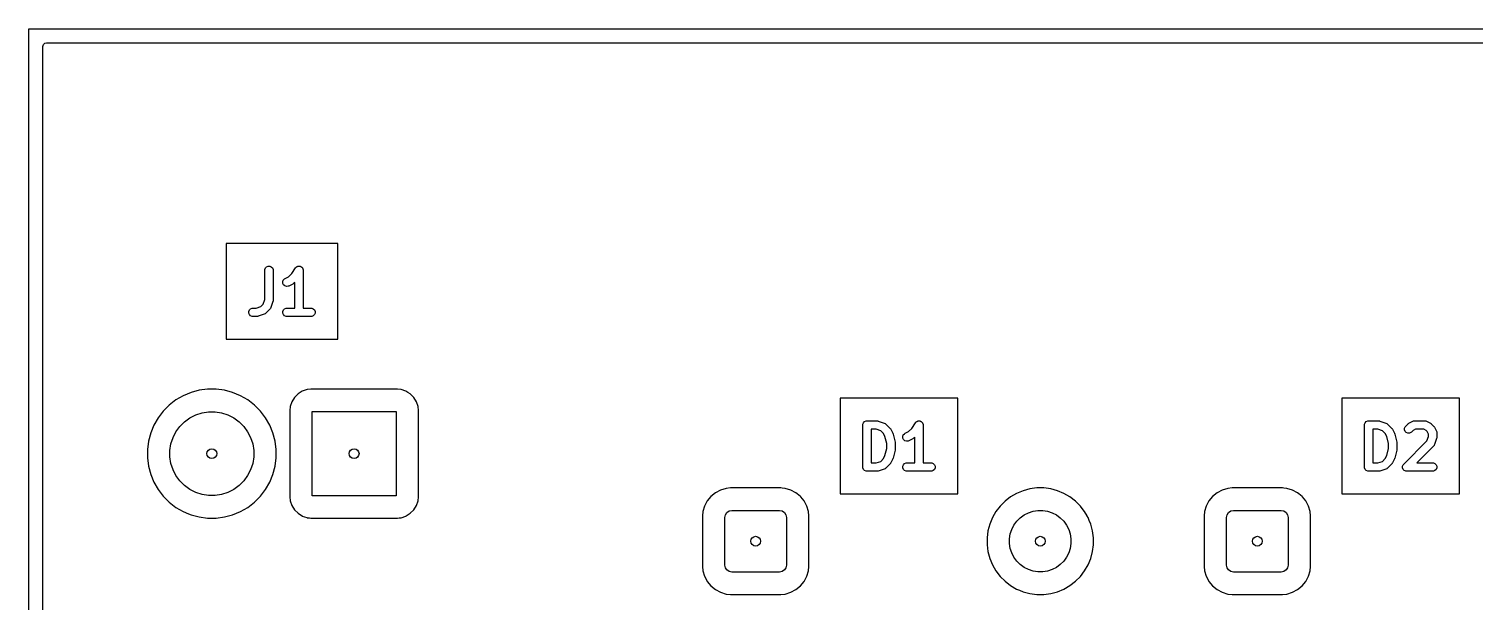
# Model space of a CAD drawing. Extents: x 20 to 124, y -124 to -20.
# Drawn here: x 20 to 71.6, y -40.4 to -20 of the extents above; entities that cross this region are included whole.
import ezdxf

# ---------------------------------------------------------------- set-up
doc = ezdxf.new("R2010")
doc.units = 0
doc.layers.add('BLACK', color=7, linetype='CONTINUOUS')
doc.layers.add('WHITE', color=7, linetype='CONTINUOUS')

msp = doc.modelspace()

# ---------------------------------------------------------------- linework, layer by layer
at = {"layer": 'BLACK', "linetype": 'CONTINUOUS'}
for p, q in [((20.5005, -20.6245), (20.520185, -20.557461)), ((20.5005, -31.073053), (20.5005, -20.6245)), ((20.520185, -20.557461), (20.572989, -20.511706)), ((20.572989, -20.511706), (20.6245, -20.5005)), ((20.6245, -20.5005), (123.3755, -20.5005)), ((31.0255, -27.657484), (27.043071, -27.657484)), ((27.043071, -27.657484), (27.043071, -31.073053)), ((31.0255, -31.073053), (31.0255, -27.657484)), ((28.42, -28.615828), (28.422882, -28.586564)), ((28.42, -29.662916), (28.42, -28.615828)), ((28.422882, -28.586564), (28.44528, -28.532492)), ((28.44528, -28.532492), (28.486664, -28.491108)), ((28.486664, -28.491108), (28.540736, -28.46871)), ((28.540736, -28.46871), (28.599264, -28.46871)), ((28.599264, -28.46871), (28.653336, -28.491108)), ((28.653336, -28.491108), (28.69472, -28.532492)), ((28.69472, -28.532492), (28.717118, -28.586564)), ((28.717118, -28.586564), (28.72, -28.615828)), ((28.72, -28.615828), (28.72, -29.687257)), ((29.145775, -28.910236), (29.26686, -28.849692)), ((29.26686, -28.849692), (29.382001, -28.734551)), ((29.382001, -28.734551), (29.516621, -28.532623)), ((29.516621, -28.532623), (29.516687, -28.532542)), ((29.516687, -28.532542), (29.516708, -28.532492)), ((29.516708, -28.532492), (29.516819, -28.53238)), ((29.516819, -28.53238), (29.535251, -28.509872)), ((29.535251, -28.509872), (29.547593, -28.501606)), ((29.547593, -28.501606), (29.558092, -28.491108)), ((29.558092, -28.491108), (29.571668, -28.485484)), ((29.571668, -28.485484), (29.583881, -28.477306)), ((29.583881, -28.477306), (29.598442, -28.474393)), ((29.598442, -28.474393), (29.612164, -28.46871)), ((29.612164, -28.46871), (29.626861, -28.46871)), ((29.626861, -28.46871), (29.641271, -28.465828)), ((29.641271, -28.465828), (29.655841, -28.46871)), ((29.655841, -28.46871), (29.670692, -28.46871)), ((29.670692, -28.46871), (29.684266, -28.474332)), ((29.684266, -28.474332), (29.698685, -28.477185)), ((29.698685, -28.477185), (29.711045, -28.485425)), ((29.711045, -28.485425), (29.724764, -28.491108)), ((29.724764, -28.491108), (29.735153, -28.501497)), ((29.735153, -28.501497), (29.747384, -28.509651)), ((29.747384, -28.509651), (29.755649, -28.521993)), ((29.755649, -28.521993), (29.766148, -28.532492)), ((29.766148, -28.532492), (29.771771, -28.546068)), ((29.771771, -28.546068), (29.77995, -28.558281)), ((29.77995, -28.558281), (29.782862, -28.572843)), ((29.782862, -28.572843), (29.788546, -28.586564)), ((29.788546, -28.586564), (29.791397, -28.615516)), ((29.791397, -28.615516), (29.791428, -28.61567)), ((29.791428, -28.61567), (29.791417, -28.615722)), ((29.791417, -28.615722), (29.791428, -28.615828)), ((29.791428, -28.615828), (29.791428, -29.965828)), ((29.064035, -29.025639), (29.082542, -28.970116)), ((29.068184, -29.084019), (29.064035, -29.025639)), ((29.094358, -29.136368), (29.068184, -29.084019)), ((29.082542, -28.970116), (29.120889, -28.925901)), ((29.138573, -29.174715), (29.094358, -29.136368)), ((29.120889, -28.925901), (29.145775, -28.910236)), ((29.194096, -29.193222), (29.138573, -29.174715)), ((29.252476, -29.189073), (29.194096, -29.193222)), ((29.279939, -29.178564), (29.252476, -29.189073)), ((29.422796, -29.107135), (29.279939, -29.178564)), ((29.435389, -29.099207), (29.422796, -29.107135)), ((29.439049, -29.097692), (29.435389, -29.099207)), ((29.443168, -29.09431), (29.439049, -29.097692)), ((29.447682, -29.09147), (29.443168, -29.09431)), ((29.450278, -29.088476), (29.447682, -29.09147)), ((29.46178, -29.079037), (29.450278, -29.088476)), ((29.491428, -29.049389), (29.46178, -29.079037)), ((29.491428, -29.965828), (29.491428, -29.049389)), ((28.117085, -29.965828), (28.274687, -29.913294)), ((28.274687, -29.913294), (28.367466, -29.820514)), ((28.367466, -29.820514), (28.42, -29.662916)), ((28.712302, -29.734692), (28.640873, -29.948977)), ((28.715601, -29.720182), (28.712302, -29.734692)), ((28.717118, -29.716521), (28.715601, -29.720182)), ((28.71764, -29.711212), (28.717118, -29.716521)), ((28.718822, -29.706018), (28.71764, -29.711212)), ((28.72, -29.687257), (28.718541, -29.702068)), ((28.718541, -29.702068), (28.718822, -29.706018)), ((27.851453, -30.086564), (27.873851, -30.032492)), ((27.851453, -30.145092), (27.851453, -30.086564)), ((27.873851, -30.199164), (27.851453, -30.145092)), ((27.873851, -30.032492), (27.915235, -29.991108)), ((27.915235, -30.240548), (27.873851, -30.199164)), ((27.915235, -29.991108), (27.969307, -29.96871)), ((27.969307, -30.262946), (27.915235, -30.240548)), ((27.969307, -29.96871), (27.998571, -29.965828)), ((27.998571, -30.265828), (27.969307, -30.262946)), ((27.998571, -29.965828), (28.117085, -29.965828)), ((28.141428, -30.265828), (27.998571, -30.265828)), ((28.156233, -30.264369), (28.141428, -30.265828)), ((28.160188, -30.264651), (28.156233, -30.264369)), ((28.165389, -30.263468), (28.160188, -30.264651)), ((28.170692, -30.262946), (28.165389, -30.263468)), ((28.174349, -30.26143), (28.170692, -30.262946)), ((28.188862, -30.258131), (28.174349, -30.26143)), ((28.403148, -30.186703), (28.188862, -30.258131)), ((28.429999, -30.174715), (28.403148, -30.186703)), ((28.43407, -30.171183), (28.429999, -30.174715)), ((28.43905, -30.169121), (28.43407, -30.171183)), ((28.46178, -30.150466), (28.43905, -30.169121)), ((28.604637, -30.007608), (28.46178, -30.150466)), ((28.623292, -29.984877), (28.604637, -30.007608)), ((28.625354, -29.979897), (28.623292, -29.984877)), ((28.628885, -29.975827), (28.625354, -29.979897)), ((28.640873, -29.948977), (28.628885, -29.975827)), ((29.065739, -30.086564), (29.088137, -30.032492)), ((29.065739, -30.145092), (29.065739, -30.086564)), ((29.088137, -30.199164), (29.065739, -30.145092)), ((29.088137, -30.032492), (29.129521, -29.991108)), ((29.129521, -30.240548), (29.088137, -30.199164)), ((29.129521, -29.991108), (29.183593, -29.96871)), ((29.183593, -30.262946), (29.129521, -30.240548)), ((29.183593, -29.96871), (29.212857, -29.965828)), ((29.212857, -30.265828), (29.183593, -30.262946)), ((29.212857, -29.965828), (29.491428, -29.965828)), ((30.07, -30.265828), (29.212857, -30.265828)), ((29.791428, -29.965828), (30.07, -29.965828)), ((30.07, -29.965828), (30.099264, -29.96871)), ((30.099264, -30.262946), (30.07, -30.265828)), ((30.099264, -29.96871), (30.153336, -29.991108)), ((30.153336, -30.240548), (30.099264, -30.262946)), ((30.153336, -29.991108), (30.19472, -30.032492)), ((30.19472, -30.199164), (30.153336, -30.240548)), ((30.19472, -30.032492), (30.217118, -30.086564)), ((30.217118, -30.145092), (30.19472, -30.199164)), ((30.217118, -30.086564), (30.217118, -30.145092)), ((20.5005, -35.011723), (20.5005, -31.073053)), ((27.043071, -31.073053), (31.0255, -31.073053)), ((25.788939, -32.979413), (25.510338, -33.094814)), ((26.080233, -32.901361), (25.788939, -32.979413)), ((26.379206, -32.862001), (26.080233, -32.901361)), ((26.379211, -32.862), (26.379206, -32.862001)), ((26.379217, -32.862), (26.379211, -32.862)), ((26.680783, -32.862), (26.379217, -32.862)), ((26.680788, -32.862), (26.680783, -32.862)), ((26.680793, -32.862001), (26.680788, -32.862)), ((26.979766, -32.901361), (26.680793, -32.862001)), ((27.27106, -32.979413), (26.979766, -32.901361)), ((27.549661, -33.094814), (27.27106, -32.979413)), ((29.760476, -32.936711), (29.607737, -33.032684)), ((29.930745, -32.877131), (29.760476, -32.936711)), ((29.93075, -32.87713), (29.930745, -32.877131)), ((30.065039, -32.862), (29.93075, -32.87713)), ((30.065046, -32.862), (30.065039, -32.862)), ((33.154954, -32.862), (30.065046, -32.862)), ((33.15496, -32.862), (33.154954, -32.862)), ((33.289249, -32.87713), (33.15496, -32.862)), ((33.289254, -32.877131), (33.289249, -32.87713)), ((33.459523, -32.936711), (33.289254, -32.877131)), ((33.527482, -32.979413), (33.459523, -32.936711)), ((33.612262, -33.032684), (33.527482, -32.979413)), ((25.009914, -33.429185), (24.796685, -33.642414)), ((25.009921, -33.429179), (25.009914, -33.429185)), ((25.249168, -33.245599), (25.009921, -33.429179)), ((25.510328, -33.094818), (25.249168, -33.245599)), ((25.510338, -33.094814), (25.510328, -33.094818)), ((27.549671, -33.094818), (27.549661, -33.094814)), ((27.810831, -33.245599), (27.549671, -33.094818)), ((28.050078, -33.429179), (27.810831, -33.245599)), ((28.050085, -33.429185), (28.050078, -33.429179)), ((28.238439, -33.617539), (28.050085, -33.429185)), ((29.32463, -33.48325), (29.3095, -33.617539)), ((29.324631, -33.483245), (29.32463, -33.48325)), ((29.384211, -33.312976), (29.324631, -33.483245)), ((29.480184, -33.160237), (29.384211, -33.312976)), ((29.607737, -33.032684), (29.480184, -33.160237)), ((33.739816, -33.160238), (33.612262, -33.032684)), ((33.835789, -33.312978), (33.739816, -33.160238)), ((33.895368, -33.483245), (33.835789, -33.312978)), ((33.9105, -33.617546), (33.895368, -33.483245)), ((53.159072, -33.182484), (48.962357, -33.182484)), ((48.962357, -33.182484), (48.962357, -36.598053)), ((53.159072, -36.598053), (53.159072, -33.182484)), ((71.070797, -33.183603), (66.872357, -33.183603)), ((66.872357, -33.183603), (66.872357, -36.598053)), ((71.070797, -33.617539), (71.070797, -33.183603)), ((24.613099, -33.881668), (24.462318, -34.142828)), ((24.796679, -33.642421), (24.613099, -33.881668)), ((24.796685, -33.642414), (24.796679, -33.642421)), ((25.389391, -34.188328), (25.555828, -34.021891)), ((25.555828, -34.021891), (25.746252, -33.88354)), ((25.746252, -33.88354), (25.955975, -33.776681)), ((25.955975, -33.776681), (26.179832, -33.703945)), ((26.179832, -33.703945), (26.412311, -33.667124)), ((26.412311, -33.667124), (26.647689, -33.667124)), ((26.647689, -33.667124), (26.880168, -33.703945)), ((26.880168, -33.703945), (27.104025, -33.776681)), ((27.104025, -33.776681), (27.313748, -33.88354)), ((27.313748, -33.88354), (27.504172, -34.021891)), ((27.504172, -34.021891), (27.670609, -34.188328)), ((28.263314, -33.642414), (28.238439, -33.617539)), ((28.26332, -33.642421), (28.263314, -33.642414)), ((28.299486, -33.689553), (28.26332, -33.642421)), ((28.4469, -33.881668), (28.299486, -33.689553)), ((28.597683, -34.142832), (28.4469, -33.881668)), ((29.3095, -33.617539), (29.3095, -36.70746)), ((30.11, -36.6625), (30.11, -33.6625)), ((30.11, -33.6625), (33.11, -33.6625)), ((33.11, -33.6625), (33.11, -36.6625)), ((33.9105, -36.707454), (33.9105, -33.617546)), ((49.793137, -34.057492), (49.834521, -34.016108)), ((49.834521, -34.016108), (49.888593, -33.99371)), ((49.888593, -33.99371), (49.917857, -33.990828)), ((49.917857, -33.990828), (50.275, -33.990828)), ((50.275, -33.990828), (50.289811, -33.992286)), ((50.289811, -33.992286), (50.293761, -33.992006)), ((50.293761, -33.992006), (50.298955, -33.993187)), ((50.298955, -33.993187), (50.304264, -33.99371)), ((50.304264, -33.99371), (50.307926, -33.995227)), ((50.307926, -33.995227), (50.322434, -33.998526)), ((50.322434, -33.998526), (50.53672, -34.069954)), ((51.650391, -34.05738), (51.668823, -34.034872)), ((51.668823, -34.034872), (51.681165, -34.026606)), ((51.681165, -34.026606), (51.691664, -34.016108)), ((51.691664, -34.016108), (51.70524, -34.010484)), ((51.70524, -34.010484), (51.717453, -34.002306)), ((51.717453, -34.002306), (51.732014, -33.999393)), ((51.732014, -33.999393), (51.745736, -33.99371)), ((51.745736, -33.99371), (51.760433, -33.99371)), ((51.760433, -33.99371), (51.774843, -33.990828)), ((51.774843, -33.990828), (51.789413, -33.99371)), ((51.789413, -33.99371), (51.804264, -33.99371)), ((51.804264, -33.99371), (51.817838, -33.999332)), ((51.817838, -33.999332), (51.832257, -34.002185)), ((51.832257, -34.002185), (51.844617, -34.010425)), ((51.844617, -34.010425), (51.858336, -34.016108)), ((51.858336, -34.016108), (51.868725, -34.026497)), ((51.868725, -34.026497), (51.880956, -34.034651)), ((51.880956, -34.034651), (51.889221, -34.046993)), ((51.889221, -34.046993), (51.89972, -34.057492)), ((67.703137, -34.057492), (67.744521, -34.016108)), ((67.744521, -34.016108), (67.798593, -33.99371)), ((67.798593, -33.99371), (67.827857, -33.990828)), ((67.827857, -33.990828), (68.185, -33.990828)), ((68.185, -33.990828), (68.199811, -33.992286)), ((68.199811, -33.992286), (68.203761, -33.992006)), ((68.203761, -33.992006), (68.208955, -33.993187)), ((68.208955, -33.993187), (68.214264, -33.99371)), ((68.214264, -33.99371), (68.217926, -33.995227)), ((68.217926, -33.995227), (68.232434, -33.998526)), ((68.232434, -33.998526), (68.44672, -34.069954)), ((69.260775, -34.078093), (69.403633, -34.006664)), ((69.403633, -34.006664), (69.431096, -33.996154)), ((69.431096, -33.996154), (69.436473, -33.995771)), ((69.436473, -33.995771), (69.441451, -33.99371)), ((69.441451, -33.99371), (69.470715, -33.990828)), ((69.470715, -33.990828), (69.827857, -33.990828)), ((69.827857, -33.990828), (69.857121, -33.99371)), ((69.857121, -33.99371), (69.862098, -33.995771)), ((69.862098, -33.995771), (69.867476, -33.996154)), ((69.867476, -33.996154), (69.894939, -34.006664)), ((69.894939, -34.006664), (70.037797, -34.078093)), ((71.070797, -36.598053), (71.070797, -33.617539)), ((24.346913, -34.421439), (24.268861, -34.712733)), ((24.462314, -34.142838), (24.346913, -34.421439)), ((24.462318, -34.142828), (24.462314, -34.142838)), ((25.144181, -34.588475), (25.25104, -34.378752)), ((25.25104, -34.378752), (25.389391, -34.188328)), ((27.670609, -34.188328), (27.80896, -34.378752)), ((27.80896, -34.378752), (27.915819, -34.588475)), ((28.713087, -34.421442), (28.597683, -34.142832)), ((28.791138, -34.712732), (28.713087, -34.421442)), ((49.767857, -34.140828), (49.770739, -34.111564)), ((49.767857, -35.640828), (49.767857, -34.140828)), ((49.770739, -34.111564), (49.793137, -34.057492)), ((50.25066, -34.290828), (50.067857, -34.290828)), ((50.067857, -34.290828), (50.067857, -35.490828)), ((50.408258, -34.343361), (50.25066, -34.290828)), ((50.508865, -34.443968), (50.408258, -34.343361)), ((50.562044, -34.550327), (50.508865, -34.443968)), ((50.53672, -34.069954), (50.563571, -34.081943)), ((50.625, -34.802148), (50.562044, -34.550327)), ((50.563571, -34.081943), (50.567641, -34.085473)), ((50.567641, -34.085473), (50.572621, -34.087536)), ((50.572621, -34.087536), (50.595352, -34.106191)), ((50.595352, -34.106191), (50.738209, -34.249048)), ((50.738209, -34.249048), (50.747649, -34.26055)), ((50.747649, -34.26055), (50.750642, -34.263146)), ((50.750642, -34.263146), (50.75348, -34.267655)), ((50.75348, -34.267655), (50.756864, -34.271778)), ((50.756864, -34.271778), (50.75838, -34.27544)), ((50.75838, -34.27544), (50.766307, -34.288032)), ((50.766307, -34.288032), (50.837736, -34.430888)), ((50.837736, -34.430888), (50.838555, -34.43303)), ((50.838555, -34.43303), (50.8392, -34.4339)), ((50.8392, -34.4339), (50.843584, -34.446171)), ((50.843584, -34.446171), (50.848245, -34.458352)), ((50.848245, -34.458352), (50.848321, -34.459432)), ((50.848321, -34.459432), (50.849093, -34.461591)), ((50.849093, -34.461591), (50.920521, -34.747305)), ((51.197607, -34.550639), (51.216114, -34.495116)), ((51.201756, -34.609019), (51.197607, -34.550639)), ((51.216114, -34.495116), (51.254461, -34.450901)), ((51.254461, -34.450901), (51.279347, -34.435236)), ((51.279347, -34.435236), (51.400432, -34.374692)), ((51.400432, -34.374692), (51.515573, -34.259551)), ((51.515573, -34.259551), (51.650193, -34.057623)), ((51.650193, -34.057623), (51.650259, -34.057542)), ((51.650259, -34.057542), (51.65028, -34.057492)), ((51.65028, -34.057492), (51.650391, -34.05738)), ((51.89972, -34.057492), (51.905343, -34.071068)), ((51.905343, -34.071068), (51.913522, -34.083281)), ((51.913522, -34.083281), (51.916434, -34.097843)), ((51.916434, -34.097843), (51.922118, -34.111564)), ((51.922118, -34.111564), (51.924969, -34.140516)), ((51.924969, -34.140516), (51.925, -34.14067)), ((51.925, -34.14067), (51.924989, -34.140722)), ((51.924989, -34.140722), (51.925, -34.140828)), ((51.925, -34.140828), (51.925, -35.490828)), ((67.677857, -34.140828), (67.680739, -34.111564)), ((67.677857, -35.640828), (67.677857, -34.140828)), ((67.680739, -34.111564), (67.703137, -34.057492)), ((68.16066, -34.290828), (67.977857, -34.290828)), ((67.977857, -34.290828), (67.977857, -35.490828)), ((68.318258, -34.343361), (68.16066, -34.290828)), ((68.418865, -34.443968), (68.318258, -34.343361)), ((68.472044, -34.550327), (68.418865, -34.443968)), ((68.44672, -34.069954), (68.473571, -34.081943)), ((68.535, -34.802148), (68.472044, -34.550327)), ((68.473571, -34.081943), (68.477641, -34.085473)), ((68.477641, -34.085473), (68.482621, -34.087536)), ((68.482621, -34.087536), (68.505352, -34.106191)), ((68.505352, -34.106191), (68.648209, -34.249048)), ((68.648209, -34.249048), (68.657649, -34.26055)), ((68.657649, -34.26055), (68.660642, -34.263146)), ((68.660642, -34.263146), (68.66348, -34.267655)), ((68.66348, -34.267655), (68.666864, -34.271778)), ((68.666864, -34.271778), (68.66838, -34.27544)), ((68.66838, -34.27544), (68.676307, -34.288032)), ((68.676307, -34.288032), (68.747736, -34.430888)), ((68.747736, -34.430888), (68.748555, -34.43303)), ((68.748555, -34.43303), (68.7492, -34.4339)), ((68.7492, -34.4339), (68.753584, -34.446171)), ((68.753584, -34.446171), (68.758245, -34.458352)), ((68.758245, -34.458352), (68.758321, -34.459432)), ((68.758321, -34.459432), (68.759093, -34.461591)), ((68.759093, -34.461591), (68.830521, -34.747305)), ((69.109311, -34.254422), (69.131708, -34.20035)), ((69.109311, -34.312948), (69.109311, -34.254422)), ((69.131708, -34.36702), (69.109311, -34.312948)), ((69.131708, -34.20035), (69.150363, -34.177619)), ((69.173094, -34.408406), (69.131708, -34.36702)), ((69.150363, -34.177619), (69.221791, -34.106191)), ((69.227166, -34.430803), (69.173094, -34.408406)), ((69.221791, -34.106191), (69.233293, -34.09675)), ((69.285692, -34.430803), (69.227166, -34.430803)), ((69.233293, -34.09675), (69.235889, -34.093758)), ((69.235889, -34.093758), (69.240398, -34.090919)), ((69.240398, -34.090919), (69.244521, -34.087536)), ((69.244521, -34.087536), (69.248183, -34.086019)), ((69.248183, -34.086019), (69.260775, -34.078093)), ((69.339764, -34.408406), (69.285692, -34.430803)), ((69.362495, -34.389751), (69.339764, -34.408406)), ((69.416711, -34.335535), (69.362495, -34.389751)), ((69.506125, -34.290828), (69.416711, -34.335535)), ((69.792447, -34.290828), (69.506125, -34.290828)), ((69.881861, -34.335535), (69.792447, -34.290828)), ((69.918865, -34.372539), (69.881861, -34.335535)), ((69.911038, -34.702657), (69.963572, -34.545059)), ((69.963572, -34.461952), (69.918865, -34.372539)), ((69.963572, -34.545059), (69.963572, -34.461952)), ((70.037797, -34.078093), (70.05039, -34.08602)), ((70.05039, -34.08602), (70.05405, -34.087536)), ((70.05405, -34.087536), (70.058169, -34.090917)), ((70.058169, -34.090917), (70.062683, -34.093758)), ((70.062683, -34.093758), (70.065279, -34.096751)), ((70.065279, -34.096751), (70.076781, -34.106191)), ((70.076781, -34.106191), (70.148209, -34.177619)), ((70.148209, -34.177619), (70.157649, -34.189121)), ((70.157649, -34.189121), (70.160642, -34.191717)), ((70.160642, -34.191717), (70.16348, -34.196226)), ((70.16348, -34.196226), (70.166864, -34.200349)), ((70.166864, -34.200349), (70.16838, -34.204011)), ((70.16838, -34.204011), (70.176307, -34.216603)), ((70.176307, -34.216603), (70.247736, -34.359459)), ((70.247736, -34.359459), (70.258245, -34.386923)), ((70.258245, -34.386923), (70.258626, -34.392297)), ((70.258626, -34.392297), (70.26069, -34.397278)), ((70.26069, -34.397278), (70.263572, -34.426542)), ((70.263572, -34.426542), (70.263572, -34.5694)), ((20.5005, -44.078053), (20.5005, -35.011723)), ((24.229501, -35.011706), (24.2295, -35.011723)), ((24.2295, -35.011723), (24.2295, -35.313276)), ((24.268861, -34.712733), (24.229501, -35.011706)), ((25.034624, -35.044811), (25.071445, -34.812332)), ((25.034624, -35.280189), (25.034624, -35.044811)), ((25.071445, -34.812332), (25.144181, -34.588475)), ((27.915819, -34.588475), (27.988555, -34.812332)), ((27.988555, -34.812332), (28.025376, -35.044811)), ((28.025376, -35.044811), (28.025376, -35.280189)), ((28.8305, -35.011717), (28.791138, -34.712732)), ((28.8305, -35.313283), (28.8305, -35.011717)), ((50.562044, -35.231328), (50.625, -34.979507)), ((50.625, -34.979507), (50.625, -34.802148)), ((50.920521, -35.034351), (50.849093, -35.320065)), ((50.920521, -34.747305), (50.92127, -34.752376)), ((50.92127, -35.029279), (50.920521, -35.034351)), ((50.92127, -34.752376), (50.922118, -34.754421)), ((50.922118, -35.027235), (50.92127, -35.029279)), ((50.922118, -34.754421), (50.923203, -34.765443)), ((50.923203, -35.016212), (50.922118, -35.027235)), ((50.923203, -34.765443), (50.924823, -34.776394)), ((50.924823, -35.005262), (50.923203, -35.016212)), ((50.924823, -34.776394), (50.924497, -34.778581)), ((50.924497, -34.778581), (50.925, -34.783685)), ((50.925, -34.997971), (50.924497, -35.003074)), ((50.924497, -35.003074), (50.924823, -35.005262)), ((50.925, -34.783685), (50.925, -34.997971)), ((51.22793, -34.661368), (51.201756, -34.609019)), ((51.272145, -34.699715), (51.22793, -34.661368)), ((51.327668, -34.718222), (51.272145, -34.699715)), ((51.386048, -34.714073), (51.327668, -34.718222)), ((51.413511, -34.703564), (51.386048, -34.714073)), ((51.556368, -34.632135), (51.413511, -34.703564)), ((51.568961, -34.624207), (51.556368, -34.632135)), ((51.572621, -34.622692), (51.568961, -34.624207)), ((51.57674, -34.61931), (51.572621, -34.622692)), ((51.581254, -34.61647), (51.57674, -34.61931)), ((51.58385, -34.613476), (51.581254, -34.61647)), ((51.595352, -34.604037), (51.58385, -34.613476)), ((51.625, -34.574389), (51.595352, -34.604037)), ((51.625, -35.490828), (51.625, -34.574389)), ((68.472044, -35.231328), (68.535, -34.979507)), ((68.535, -34.979507), (68.535, -34.802148)), ((68.830521, -35.034351), (68.759093, -35.320065)), ((68.830521, -34.747305), (68.83127, -34.752376)), ((68.83127, -35.029279), (68.830521, -35.034351)), ((68.83127, -34.752376), (68.832118, -34.754421)), ((68.832118, -35.027235), (68.83127, -35.029279)), ((68.832118, -34.754421), (68.833203, -34.765443)), ((68.833203, -35.016212), (68.832118, -35.027235)), ((68.833203, -34.765443), (68.834823, -34.776394)), ((68.834823, -35.005262), (68.833203, -35.016212)), ((68.834823, -34.776394), (68.834497, -34.778581)), ((68.834497, -34.778581), (68.835, -34.783685)), ((68.835, -34.997971), (68.834497, -35.003074)), ((68.834497, -35.003074), (68.834823, -35.005262)), ((68.835, -34.783685), (68.835, -34.997971)), ((69.078934, -35.534762), (69.911038, -34.702657)), ((70.148209, -34.889751), (69.547132, -35.490828)), ((70.166864, -34.867021), (70.148209, -34.889751)), ((70.168927, -34.862039), (70.166864, -34.867021)), ((70.172457, -34.85797), (70.168927, -34.862039)), ((70.184445, -34.83112), (70.172457, -34.85797)), ((70.255874, -34.616835), (70.184445, -34.83112)), ((70.259173, -34.602325), (70.255874, -34.616835)), ((70.26069, -34.598664), (70.259173, -34.602325)), ((70.261212, -34.593355), (70.26069, -34.598664)), ((70.262394, -34.588161), (70.261212, -34.593355)), ((70.263572, -34.5694), (70.262113, -34.584211)), ((70.262113, -34.584211), (70.262394, -34.588161)), ((24.2295, -35.313276), (24.229501, -35.313293)), ((24.229501, -35.313293), (24.268861, -35.612266)), ((25.071445, -35.512668), (25.034624, -35.280189)), ((25.144181, -35.736525), (25.071445, -35.512668)), ((27.988555, -35.512668), (27.915819, -35.736525)), ((28.025376, -35.280189), (27.988555, -35.512668)), ((28.791138, -35.612268), (28.8305, -35.313283)), ((50.067857, -35.490828), (50.250657, -35.490828)), ((50.250657, -35.490828), (50.408259, -35.438294)), ((50.408259, -35.438294), (50.508865, -35.337688)), ((50.508865, -35.337688), (50.562044, -35.231328)), ((50.738209, -35.532608), (50.595352, -35.675466)), ((50.747647, -35.521106), (50.738209, -35.532608)), ((50.750642, -35.51851), (50.747647, -35.521106)), ((50.753482, -35.513996), (50.750642, -35.51851)), ((50.756864, -35.509877), (50.753482, -35.513996)), ((50.758379, -35.506217), (50.756864, -35.509877)), ((50.766307, -35.493624), (50.758379, -35.506217)), ((50.837736, -35.350768), (50.766307, -35.493624)), ((50.838555, -35.348625), (50.837736, -35.350768)), ((50.8392, -35.347756), (50.838555, -35.348625)), ((50.843584, -35.335484), (50.8392, -35.347756)), ((50.848245, -35.323304), (50.843584, -35.335484)), ((50.848321, -35.322223), (50.848245, -35.323304)), ((50.849093, -35.320065), (50.848321, -35.322223)), ((51.199311, -35.611564), (51.221709, -35.557492)), ((51.221709, -35.557492), (51.263093, -35.516108)), ((51.263093, -35.516108), (51.317165, -35.49371)), ((51.317165, -35.49371), (51.346429, -35.490828)), ((51.346429, -35.490828), (51.625, -35.490828)), ((51.925, -35.490828), (52.203572, -35.490828)), ((52.203572, -35.490828), (52.232836, -35.49371)), ((52.232836, -35.49371), (52.286908, -35.516108)), ((52.286908, -35.516108), (52.328292, -35.557492)), ((52.328292, -35.557492), (52.35069, -35.611564)), ((67.977857, -35.490828), (68.160657, -35.490828)), ((68.160657, -35.490828), (68.318259, -35.438294)), ((68.318259, -35.438294), (68.418865, -35.337688)), ((68.418865, -35.337688), (68.472044, -35.231328)), ((68.648209, -35.532608), (68.505352, -35.675466)), ((68.657647, -35.521106), (68.648209, -35.532608)), ((68.660642, -35.51851), (68.657647, -35.521106)), ((68.663482, -35.513996), (68.660642, -35.51851)), ((68.666864, -35.509877), (68.663482, -35.513996)), ((68.668379, -35.506217), (68.666864, -35.509877)), ((68.676307, -35.493624), (68.668379, -35.506217)), ((68.747736, -35.350768), (68.676307, -35.493624)), ((68.748555, -35.348625), (68.747736, -35.350768)), ((68.7492, -35.347756), (68.748555, -35.348625)), ((68.753584, -35.335484), (68.7492, -35.347756)), ((68.758245, -35.323304), (68.753584, -35.335484)), ((68.758321, -35.322223), (68.758245, -35.323304)), ((68.759093, -35.320065), (68.758321, -35.322223)), ((69.037882, -35.611565), (69.060279, -35.557493)), ((69.060279, -35.557493), (69.078934, -35.534762)), ((69.547132, -35.490828), (70.113572, -35.490828)), ((70.113572, -35.490828), (70.142836, -35.49371)), ((70.142836, -35.49371), (70.196908, -35.516108)), ((70.196908, -35.516108), (70.238292, -35.557492)), ((70.238292, -35.557492), (70.26069, -35.611564)), ((24.268861, -35.612266), (24.346913, -35.90356)), ((24.346913, -35.90356), (24.462314, -36.182161)), ((25.25104, -35.946248), (25.144181, -35.736525)), ((25.389391, -36.136672), (25.25104, -35.946248)), ((27.80896, -35.946248), (27.670609, -36.136672)), ((27.915819, -35.736525), (27.80896, -35.946248)), ((28.597683, -36.182168), (28.713087, -35.903558)), ((28.713087, -35.903558), (28.791138, -35.612268)), ((49.770739, -35.670092), (49.767857, -35.640828)), ((49.793137, -35.724164), (49.770739, -35.670092)), ((49.834521, -35.765548), (49.793137, -35.724164)), ((49.888593, -35.787946), (49.834521, -35.765548)), ((49.917857, -35.790828), (49.888593, -35.787946)), ((50.275, -35.790828), (49.917857, -35.790828)), ((50.289805, -35.789369), (50.275, -35.790828)), ((50.29376, -35.789651), (50.289805, -35.789369)), ((50.298961, -35.788468), (50.29376, -35.789651)), ((50.304264, -35.787946), (50.298961, -35.788468)), ((50.307921, -35.78643), (50.304264, -35.787946)), ((50.322434, -35.783131), (50.307921, -35.78643)), ((50.53672, -35.711703), (50.322434, -35.783131)), ((50.563571, -35.699715), (50.53672, -35.711703)), ((50.567642, -35.696183), (50.563571, -35.699715)), ((50.572622, -35.694121), (50.567642, -35.696183)), ((50.595352, -35.675466), (50.572622, -35.694121)), ((51.199311, -35.670092), (51.199311, -35.611564)), ((51.221709, -35.724164), (51.199311, -35.670092)), ((51.263093, -35.765548), (51.221709, -35.724164)), ((51.317165, -35.787946), (51.263093, -35.765548)), ((51.346429, -35.790828), (51.317165, -35.787946)), ((52.203572, -35.790828), (51.346429, -35.790828)), ((52.232836, -35.787946), (52.203572, -35.790828)), ((52.286908, -35.765548), (52.232836, -35.787946)), ((52.328292, -35.724164), (52.286908, -35.765548)), ((52.35069, -35.670092), (52.328292, -35.724164)), ((52.35069, -35.611564), (52.35069, -35.670092)), ((67.680739, -35.670091), (67.677857, -35.640828)), ((67.680739, -35.670092), (67.680739, -35.670091)), ((67.703137, -35.724164), (67.680739, -35.670092)), ((67.744521, -35.765548), (67.703137, -35.724164)), ((67.798593, -35.787946), (67.744521, -35.765548)), ((67.827857, -35.790828), (67.798593, -35.787946)), ((68.185, -35.790828), (67.827857, -35.790828)), ((68.199805, -35.789369), (68.185, -35.790828)), ((68.20376, -35.789651), (68.199805, -35.789369)), ((68.208961, -35.788468), (68.20376, -35.789651)), ((68.214264, -35.787946), (68.208961, -35.788468)), ((68.217921, -35.78643), (68.214264, -35.787946)), ((68.232434, -35.783131), (68.217921, -35.78643)), ((68.44672, -35.711703), (68.232434, -35.783131)), ((68.473571, -35.699715), (68.44672, -35.711703)), ((68.477642, -35.696183), (68.473571, -35.699715)), ((68.482622, -35.694121), (68.477642, -35.696183)), ((68.505352, -35.675466), (68.482622, -35.694121)), ((69.037882, -35.670091), (69.037882, -35.611565)), ((69.060279, -35.724163), (69.037882, -35.670091)), ((69.101665, -35.765549), (69.060279, -35.724163)), ((69.133339, -35.778668), (69.101665, -35.765549)), ((69.155736, -35.787946), (69.133339, -35.778668)), ((69.185, -35.790828), (69.155736, -35.787946)), ((70.113572, -35.790828), (69.185, -35.790828)), ((70.142836, -35.787946), (70.113572, -35.790828)), ((70.196908, -35.765548), (70.142836, -35.787946)), ((70.238292, -35.724164), (70.196908, -35.765548)), ((70.26069, -35.670092), (70.238292, -35.724164)), ((70.26069, -35.611564), (70.26069, -35.670092)), ((24.462314, -36.182161), (24.462318, -36.182171)), ((24.462318, -36.182171), (24.613099, -36.443331)), ((24.613099, -36.443331), (24.796679, -36.682578)), ((25.555828, -36.303109), (25.389391, -36.136672)), ((25.746252, -36.44146), (25.555828, -36.303109)), ((25.955975, -36.548319), (25.746252, -36.44146)), ((26.179832, -36.621055), (25.955975, -36.548319)), ((26.412311, -36.657876), (26.179832, -36.621055)), ((26.880168, -36.621055), (26.647689, -36.657876)), ((27.104025, -36.548319), (26.880168, -36.621055)), ((27.313748, -36.44146), (27.104025, -36.548319)), ((27.504172, -36.303109), (27.313748, -36.44146)), ((27.670609, -36.136672), (27.504172, -36.303109)), ((28.263319, -36.68258), (28.4469, -36.443332)), ((28.4469, -36.443332), (28.597683, -36.182168)), ((44.508545, -36.559817), (44.348589, -36.691089)), ((44.691042, -36.462269), (44.508545, -36.559817)), ((44.889067, -36.402199), (44.691042, -36.462269)), ((45.043395, -36.387), (44.889067, -36.402199)), ((46.846605, -36.387), (45.043395, -36.387)), ((46.846609, -36.387), (46.846605, -36.387)), ((46.890222, -36.391295), (46.846609, -36.387)), ((47.000935, -36.402199), (46.890222, -36.391295)), ((47.000935, -36.4022), (47.000933, -36.402199)), ((47.000933, -36.402199), (47.000935, -36.402199)), ((47.198955, -36.462268), (47.000935, -36.4022)), ((47.381451, -36.559815), (47.198955, -36.462268)), ((47.381452, -36.559816), (47.381451, -36.559815)), ((47.381454, -36.559817), (47.381452, -36.559816)), ((47.428045, -36.598053), (47.381454, -36.559817)), ((47.54141, -36.691089), (47.428045, -36.598053)), ((48.962357, -36.598053), (53.159072, -36.598053)), ((55.262623, -36.579337), (55.046873, -36.7039)), ((55.262638, -36.57933), (55.262623, -36.579337)), ((55.492792, -36.483998), (55.262638, -36.57933)), ((55.733438, -36.419517), (55.492792, -36.483998)), ((55.980424, -36.387001), (55.733438, -36.419517)), ((55.980429, -36.387), (55.980424, -36.387001)), ((55.980435, -36.387), (55.980429, -36.387)), ((56.229565, -36.387), (55.980435, -36.387)), ((56.22957, -36.387), (56.229565, -36.387)), ((56.229575, -36.387001), (56.22957, -36.387)), ((56.476561, -36.419517), (56.229575, -36.387001)), ((56.717207, -36.483998), (56.476561, -36.419517)), ((56.947361, -36.57933), (56.717207, -36.483998)), ((56.947376, -36.579337), (56.947361, -36.57933)), ((57.163126, -36.7039), (56.947376, -36.579337)), ((62.418545, -36.559817), (62.258589, -36.691089)), ((62.601042, -36.462269), (62.418545, -36.559817)), ((62.799067, -36.402199), (62.601042, -36.462269)), ((62.953395, -36.387), (62.799067, -36.402199)), ((64.756605, -36.387), (62.953395, -36.387)), ((64.756609, -36.387), (64.756605, -36.387)), ((64.800222, -36.391295), (64.756609, -36.387)), ((64.910935, -36.402199), (64.800222, -36.391295)), ((64.910935, -36.4022), (64.910933, -36.402199)), ((64.910933, -36.402199), (64.910935, -36.402199)), ((65.108955, -36.462268), (64.910935, -36.4022)), ((65.291451, -36.559815), (65.108955, -36.462268)), ((65.291452, -36.559816), (65.291451, -36.559815)), ((65.291454, -36.559817), (65.291452, -36.559816)), ((65.338045, -36.598053), (65.291454, -36.559817)), ((65.45141, -36.691089), (65.338045, -36.598053)), ((66.872357, -36.598053), (71.070797, -36.598053)), ((24.796679, -36.682578), (24.796685, -36.682585)), ((24.796685, -36.682585), (25.009914, -36.895814)), ((25.009914, -36.895814), (25.009921, -36.89582)), ((25.009921, -36.89582), (25.249168, -37.0794)), ((25.249168, -37.0794), (25.510328, -37.230181)), ((26.647689, -36.657876), (26.412311, -36.657876)), ((27.549668, -37.230183), (27.810832, -37.0794)), ((27.810832, -37.0794), (28.05008, -36.895819)), ((28.05008, -36.895819), (28.263319, -36.68258)), ((29.3095, -36.70746), (29.32463, -36.841749)), ((29.32463, -36.841749), (29.324631, -36.841754)), ((29.324631, -36.841754), (29.384211, -37.012023)), ((29.384211, -37.012023), (29.480184, -37.164762)), ((33.11, -36.6625), (30.11, -36.6625)), ((33.739816, -37.164762), (33.835789, -37.012022)), ((33.835789, -37.012022), (33.895368, -36.841755)), ((33.895368, -36.841755), (33.9105, -36.707454)), ((44.119769, -37.033542), (44.059699, -37.231566)), ((44.217317, -36.851045), (44.119769, -37.033542)), ((44.348589, -36.691089), (44.217317, -36.851045)), ((47.554845, -36.70746), (47.54141, -36.691089)), ((47.672685, -36.851049), (47.554845, -36.70746)), ((47.770232, -37.033545), (47.672685, -36.851049)), ((47.8303, -37.231565), (47.770232, -37.033545)), ((54.67306, -37.031725), (54.5214, -37.229373)), ((54.673066, -37.031718), (54.67306, -37.031725)), ((54.849218, -36.855566), (54.673066, -37.031718)), ((54.849225, -36.85556), (54.849218, -36.855566)), ((55.046873, -36.7039), (54.849225, -36.85556)), ((57.360774, -36.85556), (57.163126, -36.7039)), ((57.360781, -36.855566), (57.360774, -36.85556)), ((57.536933, -37.031718), (57.360781, -36.855566)), ((57.536939, -37.031725), (57.536933, -37.031718)), ((57.639021, -37.164762), (57.536939, -37.031725)), ((62.029769, -37.033542), (61.969699, -37.231566)), ((62.127317, -36.851045), (62.029769, -37.033542)), ((62.258589, -36.691089), (62.127317, -36.851045)), ((65.464845, -36.70746), (65.45141, -36.691089)), ((65.582685, -36.851049), (65.464845, -36.70746)), ((65.680232, -37.033545), (65.582685, -36.851049)), ((65.7403, -37.231565), (65.680232, -37.033545)), ((25.510328, -37.230181), (25.510329, -37.230181)), ((25.510329, -37.230181), (25.510332, -37.230183)), ((25.510332, -37.230183), (25.696072, -37.307119)), ((25.696072, -37.307119), (25.788939, -37.345586)), ((25.788939, -37.345586), (25.78894, -37.345586)), ((25.78894, -37.345586), (25.788942, -37.345587)), ((25.788942, -37.345587), (26.080232, -37.423638)), ((26.080232, -37.423638), (26.379217, -37.463)), ((26.379217, -37.463), (26.379224, -37.463)), ((26.379224, -37.463), (26.680776, -37.463)), ((26.680776, -37.463), (26.680783, -37.463)), ((26.680783, -37.463), (26.979768, -37.423638)), ((26.979768, -37.423638), (27.271058, -37.345587)), ((27.271058, -37.345587), (27.549668, -37.230183)), ((29.480184, -37.164762), (29.607738, -37.292316)), ((29.607738, -37.292316), (29.692517, -37.345586)), ((29.692517, -37.345586), (29.756661, -37.385891)), ((29.756661, -37.385891), (29.760478, -37.388289)), ((29.760478, -37.388289), (29.922117, -37.444849)), ((29.922117, -37.444849), (29.930745, -37.447868)), ((29.930745, -37.447868), (29.93075, -37.447869)), ((29.93075, -37.447869), (30.021246, -37.458065)), ((30.021246, -37.458065), (30.06504, -37.462999)), ((30.06504, -37.462999), (30.065043, -37.463)), ((30.065043, -37.463), (30.065046, -37.463)), ((30.065046, -37.463), (33.154957, -37.463)), ((33.154957, -37.463), (33.154958, -37.462999)), ((33.154958, -37.462999), (33.222104, -37.455434)), ((33.222104, -37.455434), (33.289249, -37.447869)), ((33.289249, -37.447869), (33.289252, -37.447868)), ((33.289252, -37.447868), (33.289255, -37.447868)), ((33.289255, -37.447868), (33.459522, -37.388289)), ((33.459522, -37.388289), (33.463334, -37.385894)), ((33.463334, -37.385894), (33.612262, -37.292316)), ((33.612262, -37.292316), (33.739816, -37.164762)), ((44.059699, -37.231566), (44.0445, -37.385894)), ((44.0445, -37.385894), (44.0445, -39.189104)), ((44.845, -37.437499), (44.86403, -37.341829)), ((44.845001, -39.1375), (44.845, -37.437499)), ((44.86403, -37.341829), (44.918223, -37.260723)), ((44.918223, -37.260723), (44.999329, -37.20653)), ((44.999329, -37.20653), (45.095, -37.187501)), ((45.095, -37.187501), (46.795001, -37.1875)), ((46.795001, -37.1875), (46.890671, -37.20653)), ((46.890671, -37.20653), (46.971777, -37.260723)), ((46.971777, -37.260723), (47.02597, -37.341829)), ((47.02597, -37.341829), (47.044999, -37.4375)), ((47.044999, -37.4375), (47.045, -39.137501)), ((47.845499, -37.385892), (47.8303, -37.231565)), ((47.845499, -38.162941), (47.845499, -37.385892)), ((54.39683, -37.445138), (54.301498, -37.675292)), ((54.396837, -37.445123), (54.39683, -37.445138)), ((54.5214, -37.229373), (54.396837, -37.445123)), ((55.167096, -37.712752), (55.268553, -37.573107)), ((55.268553, -37.573107), (55.390607, -37.451053)), ((55.390607, -37.451053), (55.530252, -37.349596)), ((55.530252, -37.349596), (55.684048, -37.271233)), ((55.684048, -37.271233), (55.84821, -37.217893)), ((55.84821, -37.217893), (56.018695, -37.190891)), ((56.018695, -37.190891), (56.191305, -37.190891)), ((56.191305, -37.190891), (56.36179, -37.217893)), ((56.36179, -37.217893), (56.525952, -37.271233)), ((56.525952, -37.271233), (56.679748, -37.349596)), ((56.679748, -37.349596), (56.819393, -37.451053)), ((56.819393, -37.451053), (56.941447, -37.573107)), ((56.941447, -37.573107), (57.042904, -37.712752)), ((57.688599, -37.229373), (57.639021, -37.164762)), ((57.778965, -37.385894), (57.688599, -37.229373)), ((57.780348, -37.388289), (57.778965, -37.385894)), ((57.813002, -37.444847), (57.780348, -37.388289)), ((57.813004, -37.444849), (57.813002, -37.444847)), ((57.813004, -37.444851), (57.813004, -37.444849)), ((57.813164, -37.445127), (57.813004, -37.444851)), ((57.813165, -37.44513), (57.813164, -37.445127)), ((57.813168, -37.445135), (57.813165, -37.44513)), ((57.813169, -37.445138), (57.813168, -37.445135)), ((57.854253, -37.544325), (57.813169, -37.445138)), ((57.908502, -37.675293), (57.854253, -37.544325)), ((61.969699, -37.231566), (61.9545, -37.385894)), ((61.9545, -37.385894), (61.9545, -39.189104)), ((62.755, -37.437499), (62.77403, -37.341829)), ((62.755001, -39.1375), (62.755, -37.437499)), ((62.77403, -37.341829), (62.828223, -37.260723)), ((62.828223, -37.260723), (62.909329, -37.20653)), ((62.909329, -37.20653), (63.005, -37.187501)), ((63.005, -37.187501), (64.705001, -37.1875)), ((64.705001, -37.1875), (64.800671, -37.20653)), ((64.800671, -37.20653), (64.881777, -37.260723)), ((64.881777, -37.260723), (64.93597, -37.341829)), ((64.93597, -37.341829), (64.954999, -37.4375)), ((64.954999, -37.4375), (64.955, -39.137501)), ((65.755499, -37.385892), (65.7403, -37.231565)), ((65.755499, -38.162941), (65.755499, -37.385892)), ((47.8455, -39.189109), (47.845499, -38.162941)), ((54.204501, -38.162924), (54.2045, -38.162941)), ((54.2045, -38.162941), (54.2045, -38.412058)), ((54.237017, -37.915938), (54.204501, -38.162924)), ((54.301498, -37.675292), (54.237017, -37.915938)), ((55.008391, -38.201195), (55.035393, -38.03071)), ((55.035393, -38.03071), (55.088733, -37.866548)), ((55.088733, -37.866548), (55.167096, -37.712752)), ((57.042904, -37.712752), (57.121267, -37.866548)), ((57.121267, -37.866548), (57.174607, -38.03071)), ((57.174607, -38.03071), (57.201609, -38.201195)), ((57.972982, -37.915935), (57.908502, -37.675293)), ((58.0055, -38.162935), (57.972982, -37.915935)), ((58.0055, -38.412065), (58.0055, -38.162935)), ((65.7555, -39.189109), (65.755499, -38.162941)), ((54.2045, -38.412058), (54.204501, -38.412075)), ((54.204501, -38.412075), (54.237017, -38.659061)), ((54.237017, -38.659061), (54.301498, -38.899707)), ((55.008391, -38.373805), (55.008391, -38.201195)), ((55.035393, -38.54429), (55.008391, -38.373805)), ((55.088733, -38.708452), (55.035393, -38.54429)), ((57.174607, -38.54429), (57.121267, -38.708452)), ((57.201609, -38.373805), (57.174607, -38.54429)), ((57.201609, -38.201195), (57.201609, -38.373805)), ((57.908502, -38.899707), (57.972982, -38.659065)), ((57.972982, -38.659065), (58.0055, -38.412065)), ((44.0445, -39.189104), (44.059699, -39.343432)), ((44.86403, -39.233171), (44.845001, -39.1375)), ((47.045, -39.137501), (47.02597, -39.233171)), ((47.8303, -39.343435), (47.8455, -39.189109)), ((54.301498, -38.899707), (54.39683, -39.129861)), ((54.39683, -39.129861), (54.396837, -39.129876)), ((54.396837, -39.129876), (54.5214, -39.345626)), ((55.167096, -38.862248), (55.088733, -38.708452)), ((55.268553, -39.001893), (55.167096, -38.862248)), ((55.390607, -39.123947), (55.268553, -39.001893)), ((55.530252, -39.225404), (55.390607, -39.123947)), ((56.819393, -39.123947), (56.679748, -39.225404)), ((56.941447, -39.001893), (56.819393, -39.123947)), ((57.042904, -38.862248), (56.941447, -39.001893)), ((57.121267, -38.708452), (57.042904, -38.862248)), ((57.688599, -39.345627), (57.813164, -39.129873)), ((57.813164, -39.129873), (57.908502, -38.899707)), ((61.9545, -39.189104), (61.969699, -39.343432)), ((62.77403, -39.233171), (62.755001, -39.1375)), ((64.955, -39.137501), (64.93597, -39.233171)), ((65.7403, -39.343435), (65.7555, -39.189109)), ((44.059699, -39.343432), (44.0597, -39.343435)), ((44.0597, -39.343435), (44.119768, -39.541455)), ((44.119768, -39.541455), (44.214903, -39.719439)), ((44.214903, -39.719439), (44.217317, -39.723954)), ((44.217317, -39.723954), (44.348589, -39.88391)), ((44.918223, -39.314277), (44.86403, -39.233171)), ((44.999329, -39.36847), (44.918223, -39.314277)), ((45.094999, -39.3875), (44.999329, -39.36847)), ((46.795, -39.387499), (45.094999, -39.3875)), ((46.890671, -39.36847), (46.795, -39.387499)), ((46.971777, -39.314277), (46.890671, -39.36847)), ((47.02597, -39.233171), (46.971777, -39.314277)), ((47.54141, -39.88391), (47.672685, -39.723951)), ((47.672685, -39.723951), (47.770232, -39.541455)), ((47.770232, -39.541455), (47.8303, -39.343435)), ((54.5214, -39.345626), (54.67306, -39.543274)), ((54.67306, -39.543274), (54.673066, -39.543281)), ((54.673066, -39.543281), (54.849218, -39.719433)), ((54.849218, -39.719433), (54.849225, -39.719439)), ((54.849225, -39.719439), (55.046873, -39.871099)), ((55.684048, -39.303767), (55.530252, -39.225404)), ((55.84821, -39.357107), (55.684048, -39.303767)), ((56.018695, -39.384109), (55.84821, -39.357107)), ((56.191305, -39.384109), (56.018695, -39.384109)), ((56.36179, -39.357107), (56.191305, -39.384109)), ((56.525952, -39.303767), (56.36179, -39.357107)), ((56.679748, -39.225404), (56.525952, -39.303767)), ((57.163127, -39.871099), (57.360776, -39.719438)), ((57.360776, -39.719438), (57.536938, -39.543276)), ((57.536938, -39.543276), (57.688599, -39.345627)), ((61.969699, -39.343432), (61.9697, -39.343435)), ((61.9697, -39.343435), (62.029768, -39.541455)), ((62.029768, -39.541455), (62.124903, -39.719439)), ((62.124903, -39.719439), (62.127317, -39.723954)), ((62.127317, -39.723954), (62.258589, -39.88391)), ((62.828223, -39.314277), (62.77403, -39.233171)), ((62.909329, -39.36847), (62.828223, -39.314277)), ((63.004999, -39.3875), (62.909329, -39.36847)), ((64.705, -39.387499), (63.004999, -39.3875)), ((64.800671, -39.36847), (64.705, -39.387499)), ((64.881777, -39.314277), (64.800671, -39.36847)), ((64.93597, -39.233171), (64.881777, -39.314277)), ((65.45141, -39.88391), (65.582685, -39.723951)), ((65.582685, -39.723951), (65.680232, -39.541455)), ((65.680232, -39.541455), (65.7403, -39.343435)), ((44.348589, -39.88391), (44.508545, -40.015182)), ((44.508545, -40.015182), (44.508549, -40.015185)), ((44.508549, -40.015185), (44.691045, -40.112732)), ((44.691045, -40.112732), (44.889065, -40.1728)), ((44.889065, -40.1728), (44.889064, -40.1728)), ((44.889064, -40.1728), (44.899968, -40.173873)), ((44.899968, -40.173873), (45.043391, -40.188)), ((45.043391, -40.188), (46.846608, -40.187999)), ((46.846608, -40.187999), (47.000935, -40.1728)), ((47.000935, -40.1728), (47.198955, -40.112732)), ((47.198955, -40.112732), (47.381451, -40.015185)), ((47.381451, -40.015185), (47.54141, -39.88391)), ((55.046873, -39.871099), (55.262623, -39.995662)), ((55.262623, -39.995662), (55.262638, -39.995669)), ((55.262638, -39.995669), (55.361825, -40.036753)), ((55.361825, -40.036753), (55.492793, -40.091002)), ((55.492793, -40.091002), (55.733435, -40.155482)), ((55.733435, -40.155482), (55.980435, -40.188)), ((55.980435, -40.188), (55.980442, -40.188)), ((55.980442, -40.188), (56.229558, -40.188)), ((56.229558, -40.188), (56.229565, -40.188)), ((56.229565, -40.188), (56.476565, -40.155482)), ((56.476565, -40.155482), (56.717207, -40.091002)), ((56.717207, -40.091002), (56.947373, -39.995664)), ((56.947373, -39.995664), (57.163127, -39.871099)), ((62.258589, -39.88391), (62.418545, -40.015182)), ((62.418545, -40.015182), (62.418549, -40.015185)), ((62.418549, -40.015185), (62.601045, -40.112732)), ((62.601045, -40.112732), (62.799065, -40.1728)), ((62.799065, -40.1728), (62.799064, -40.1728)), ((62.799064, -40.1728), (62.809968, -40.173873)), ((62.809968, -40.173873), (62.953391, -40.188)), ((62.953391, -40.188), (64.756608, -40.187999)), ((64.756608, -40.187999), (64.910935, -40.1728)), ((64.910935, -40.1728), (65.108955, -40.112732)), ((65.108955, -40.112732), (65.291451, -40.015185)), ((65.291451, -40.015185), (65.45141, -39.88391))]:
    msp.add_line(p, q, dxfattribs=at)
at = {"layer": 'BLACK'}
for centre in [(26.53, -35.1625), (31.61, -35.1625), (45.945, -38.2875), (56.105, -38.2875), (63.855, -38.2875)]:
    msp.add_circle(centre, 0.175, dxfattribs=at)
at = {"layer": 'WHITE', "linetype": 'CONTINUOUS'}
for p, q in [((20, -20), (124, -20)), ((20, -124), (20, -20))]:
    msp.add_line(p, q, dxfattribs=at)
at = {"layer": 'WHITE'}
for centre in [(26.53, -35.1625), (31.61, -35.1625), (45.945, -38.2875), (56.105, -38.2875), (63.855, -38.2875)]:
    msp.add_circle(centre, 0.175, dxfattribs=at)

doc.saveas('drawing.dxf')
